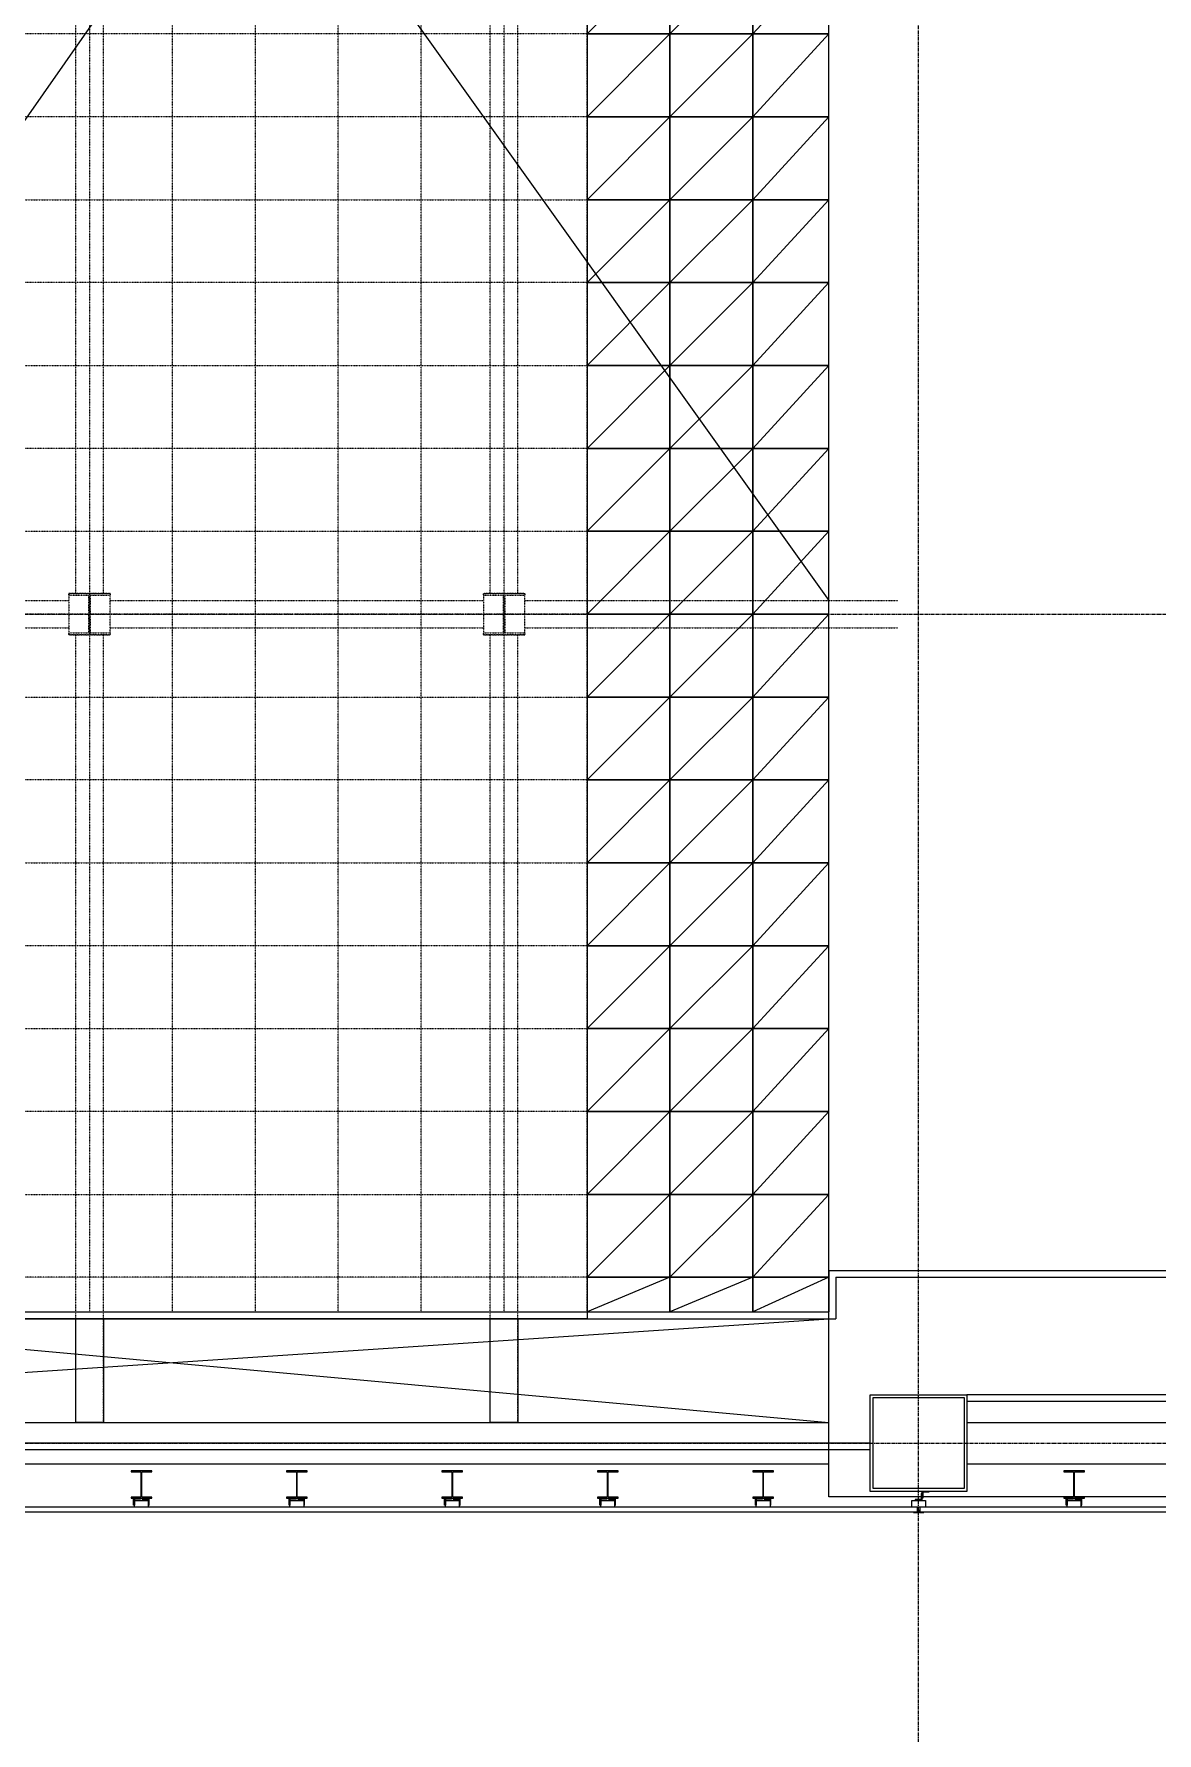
# Model space of a CAD drawing. Extents: x 73996 to 686888, y -9729 to 263202.
# Drawn here: x 483523 to 491651, y 179104 to 191402 of the extents above; entities that cross this region are included whole.
import ezdxf

# ---------------------------------------------------------------- set-up
doc = ezdxf.new("R2010")
doc.units = 0
doc.header["$LTSCALE"] = 20
doc.linetypes.add('Data Center Layout_L20$0$CENTER', pattern=[2, 1.25, -0.25, 0.25, -0.25])
doc.linetypes.add('Data Center Layout_L20$0$DOTK1', pattern=[0.1, 0.05, -0.05])
for name, color, linetype, lineweight in [('Data Center Layout_L20$0$$ALDG', 252, 'Data Center Layout_L20$0$DOTK1', 0), ('Data Center Layout_L20$0$$ALDG-P', 252, 'Continuous', 0), ('Data Center Layout_L20$0$$AREA-RC', 252, 'Continuous', 0), ('Data Center Layout_L20$0$$OOBIKI', 252, 'Data Center Layout_L20$0$DOTK1', 0), ('Data Center Layout_L20$0$ARC', 252, 'Continuous', 0), ('Data Center Layout_L20$0$H-SIN', 252, 'Data Center Layout_L20$0$CENTER', 9), ('Data Center Layout_L20$0$HOJO1', 252, 'Continuous', 0), ('Data Center Layout_L20$0$SUGATA3', 252, 'Continuous', 0)]:
    doc.layers.add(name, color=color, linetype=linetype, lineweight=lineweight)

# ---------------------------------------------------------------- blocks, each defined once
blk = doc.blocks.new('Data Center Layout_L20$0$45%-AL-G')
blk.add_line((600, 600), (0, 0))
blk.add_lwpolyline([(0, 0), (600, 0), (600, 600), (0, 600)], close=True)
blk = doc.blocks.new('Data Center Layout_L20$0$A$C80dc7663')
at = {"layer": 'Data Center Layout_L20$0$$ALDG'}
for p, q in [((527740.24, 148995.59), (527740.24, 182303.09)), ((528340.24, 148995.59), (528340.24, 182320.59)), ((528940.24, 148995.59), (528940.24, 182320.59)), ((529540.24, 148995.59), (529540.24, 182320.59)), ((530140.24, 148995.59), (530140.24, 182320.59)), ((530740.24, 148995.59), (530740.24, 182320.59)), ((525940.24, 182193.09), (525940.24, 148995.59)), ((526540.24, 148995.59), (526540.24, 182193.09)), ((527140.24, 148995.59), (527140.24, 182193.09)), ((531290.24, 158245.59), (334590.24, 158245.59)), ((531290.24, 157645.59), (334590.24, 157645.59)), ((334590.24, 157045.59), (531290.24, 157045.59)), ((531290.24, 156445.59), (334590.24, 156445.59)), ((334590.24, 155845.59), (531290.24, 155845.59)), ((531290.24, 155245.59), (334590.24, 155245.59)), ((334590.24, 154645.59), (531290.24, 154645.59)), ((531290.24, 154045.59), (334590.24, 154045.59)), ((334590.24, 153445.59), (531290.24, 153445.59)), ((531290.24, 152845.59), (334590.24, 152845.59)), ((334590.24, 152245.59), (531290.24, 152245.59)), ((531290.24, 151645.59), (334590.24, 151645.59)), ((334590.24, 151045.59), (531290.24, 151045.59)), ((531290.24, 150445.59), (334590.24, 150445.59)), ((334590.24, 149845.59), (531290.24, 149845.59)), ((531290.24, 149245.59), (334590.24, 149245.59))]:
    blk.add_line(p, q, dxfattribs=at)
at = {"layer": 'Data Center Layout_L20$0$$AREA-RC'}
blk.add_lwpolyline([(495940.24, 151045.59), (525340.24, 151045.59), (525340.24, 164845.59), (529540.24, 164845.59), (529540.24, 148945.59), (509790.24, 148945.59), (509790.24, 148395.59), (507890.24, 148395.59), (507890.24, 148945.59), (495940.24, 148945.59)], close=True, dxfattribs=at)
at = {"layer": 'Data Center Layout_L20$0$$OOBIKI'}
for p, q in [((525840.24, 154195.59), (525840.24, 159895.59)), ((526040.24, 154195.59), (526040.24, 159895.59)), ((528840.24, 154195.59), (528840.24, 159895.59)), ((529040.24, 154195.59), (529040.24, 159895.59)), ((523090.24, 154145.59), (525790.24, 154145.59)), ((526090.24, 154145.59), (528790.24, 154145.59)), ((529090.24, 154145.59), (531790.24, 154145.59)), ((523090.24, 153945.59), (525790.24, 153945.59)), ((525840.24, 148195.59), (525840.24, 153895.59)), ((526040.24, 148195.59), (526040.24, 153895.59)), ((526090.24, 153945.59), (528790.24, 153945.59)), ((528840.24, 148195.59), (528840.24, 153895.59)), ((529040.24, 148195.59), (529040.24, 153895.59)), ((529090.24, 153945.59), (531790.24, 153945.59))]:
    blk.add_line(p, q, dxfattribs=at)
at = {"layer": 'Data Center Layout_L20$0$$OOBIKI', "linetype": 'Data Center Layout_L20$0$DOTK1'}
for points in [[(525790.24, 154195.59), (526090.24, 154195.59), (526090.24, 154180.59), (525945.24, 154180.59), (525945.24, 153910.59), (526090.24, 153910.59), (526090.24, 153895.59), (525790.24, 153895.59), (525790.24, 153910.59), (525935.24, 153910.59), (525935.24, 154180.59), (525790.24, 154180.59)], [(528790.24, 154195.59), (529090.24, 154195.59), (529090.24, 154180.59), (528945.24, 154180.59), (528945.24, 153910.59), (529090.24, 153910.59), (529090.24, 153895.59), (528790.24, 153895.59), (528790.24, 153910.59), (528935.24, 153910.59), (528935.24, 154180.59), (528790.24, 154180.59)]]:
    blk.add_lwpolyline(points, close=True, dxfattribs=at)
at = {"layer": 'Data Center Layout_L20$0$$OOBIKI'}
for points in [[(525790.24, 153895.59), (526090.24, 153895.59), (526090.24, 154195.59), (525790.24, 154195.59)], [(528790.24, 153895.59), (529090.24, 153895.59), (529090.24, 154195.59), (528790.24, 154195.59)]]:
    blk.add_lwpolyline(points, close=True, dxfattribs=at)
at = {"layer": 'Data Center Layout_L20$0$ARC'}
for p, q in [((531290.24, 147655.59), (531290.24, 182320.59)), ((531290.24, 149295.59), (540490.24, 149295.59)), ((531290.24, 149295.59), (531290.24, 148995.59)), ((531340.24, 149245.59), (540490.24, 149245.59)), ((531340.24, 149245.59), (531340.24, 148945.59)), ((509740.24, 148995.59), (531290.24, 148995.59)), ((509790.24, 148945.59), (531340.24, 148945.59)), ((523040.24, 148395.59), (531290.24, 148945.59)), ((523040.24, 148945.59), (531290.24, 148195.59)), ((523290.24, 148195.59), (531290.24, 148195.59)), ((532290.24, 148195.59), (540590.24, 148195.59)), ((523290.24, 147895.59), (531290.24, 147895.59)), ((532290.24, 147895.59), (540590.24, 147895.59)), ((541940.24, 147580.59), (514410.24, 147580.59)), ((541940.24, 147545.59), (514410.24, 147545.59))]:
    blk.add_line(p, q, dxfattribs=at)
at = {"layer": 'Data Center Layout_L20$0$ARC', "linetype": 'Continuous'}
for p, q in [((540590.24, 148395.59), (532290.24, 148395.59)), ((540590.24, 148345.59), (532290.24, 148345.59)), ((531590.24, 148045.59), (523290.24, 148045.59)), ((531590.24, 147995.59), (523290.24, 147995.59))]:
    blk.add_line(p, q, dxfattribs=at)
at = {"layer": 'Data Center Layout_L20$0$ARC'}
for points in [[(525840.24, 148945.59), (526040.24, 148945.59), (526040.24, 148195.59), (525840.24, 148195.59)], [(528840.24, 148945.59), (529040.24, 148945.59), (529040.24, 148195.59), (528840.24, 148195.59)], [(531590.24, 147695.59), (531590.24, 148395.59), (532290.24, 148395.59), (532290.24, 147695.59)], [(531610.24, 147715.59), (531610.24, 148375.59), (532270.24, 148375.59), (532270.24, 147715.59)], [(526240.24, 147645.59), (526390.24, 147645.59), (526390.24, 147654.59), (526318.24, 147654.59), (526318.24, 147836.59), (526390.24, 147836.59), (526390.24, 147845.59), (526240.24, 147845.59), (526240.24, 147836.59), (526312.24, 147836.59), (526312.24, 147654.59), (526240.24, 147654.59)], [(527365.24, 147645.59), (527515.24, 147645.59), (527515.24, 147654.59), (527443.24, 147654.59), (527443.24, 147836.59), (527515.24, 147836.59), (527515.24, 147845.59), (527365.24, 147845.59), (527365.24, 147836.59), (527437.24, 147836.59), (527437.24, 147654.59), (527365.24, 147654.59)], [(528490.24, 147645.59), (528640.24, 147645.59), (528640.24, 147654.59), (528568.24, 147654.59), (528568.24, 147836.59), (528640.24, 147836.59), (528640.24, 147845.59), (528490.24, 147845.59), (528490.24, 147836.59), (528562.24, 147836.59), (528562.24, 147654.59), (528490.24, 147654.59)], [(529615.24, 147645.59), (529765.24, 147645.59), (529765.24, 147654.59), (529693.24, 147654.59), (529693.24, 147836.59), (529765.24, 147836.59), (529765.24, 147845.59), (529615.24, 147845.59), (529615.24, 147836.59), (529687.24, 147836.59), (529687.24, 147654.59), (529615.24, 147654.59)], [(530740.24, 147645.59), (530890.24, 147645.59), (530890.24, 147654.59), (530818.24, 147654.59), (530818.24, 147836.59), (530890.24, 147836.59), (530890.24, 147845.59), (530740.24, 147845.59), (530740.24, 147836.59), (530812.24, 147836.59), (530812.24, 147654.59), (530740.24, 147654.59)], [(532990.24, 147645.59), (533140.24, 147645.59), (533140.24, 147654.59), (533068.24, 147654.59), (533068.24, 147836.59), (533140.24, 147836.59), (533140.24, 147845.59), (532990.24, 147845.59), (532990.24, 147836.59), (533062.24, 147836.59), (533062.24, 147654.59), (532990.24, 147654.59)], [(526259.24, 147595.59), (526259.24, 147645.59), (526309.24, 147645.59), (526309.24, 147639.59), (526265.24, 147639.59), (526265.24, 147595.59)], [(526265.24, 147630.59), (526365.24, 147630.59), (526365.24, 147580.59), (526265.24, 147580.59)], [(526371.24, 147595.59), (526371.24, 147645.59), (526321.24, 147645.59), (526321.24, 147639.59), (526365.24, 147639.59), (526365.24, 147595.59)], [(527384.24, 147595.59), (527384.24, 147645.59), (527434.24, 147645.59), (527434.24, 147639.59), (527390.24, 147639.59), (527390.24, 147595.59)], [(527390.24, 147630.59), (527490.24, 147630.59), (527490.24, 147580.59), (527390.24, 147580.59)], [(527496.24, 147595.59), (527496.24, 147645.59), (527446.24, 147645.59), (527446.24, 147639.59), (527490.24, 147639.59), (527490.24, 147595.59)], [(528509.24, 147595.59), (528509.24, 147645.59), (528559.24, 147645.59), (528559.24, 147639.59), (528515.24, 147639.59), (528515.24, 147595.59)], [(528515.24, 147630.59), (528615.24, 147630.59), (528615.24, 147580.59), (528515.24, 147580.59)], [(528621.24, 147595.59), (528621.24, 147645.59), (528571.24, 147645.59), (528571.24, 147639.59), (528615.24, 147639.59), (528615.24, 147595.59)], [(529634.24, 147595.59), (529634.24, 147645.59), (529684.24, 147645.59), (529684.24, 147639.59), (529640.24, 147639.59), (529640.24, 147595.59)], [(529640.24, 147630.59), (529740.24, 147630.59), (529740.24, 147580.59), (529640.24, 147580.59)], [(529746.24, 147595.59), (529746.24, 147645.59), (529696.24, 147645.59), (529696.24, 147639.59), (529740.24, 147639.59), (529740.24, 147595.59)], [(530759.24, 147595.59), (530759.24, 147645.59), (530809.24, 147645.59), (530809.24, 147639.59), (530765.24, 147639.59), (530765.24, 147595.59)], [(530765.24, 147630.59), (530865.24, 147630.59), (530865.24, 147580.59), (530765.24, 147580.59)], [(530871.24, 147595.59), (530871.24, 147645.59), (530821.24, 147645.59), (530821.24, 147639.59), (530865.24, 147639.59), (530865.24, 147595.59)], [(531890.24, 147630.59), (531990.24, 147630.59), (531990.24, 147580.59), (531890.24, 147580.59)], [(531915.24, 147630.59), (531965.24, 147630.59), (531965.24, 147680.59), (531959.24, 147680.59), (531959.24, 147636.59), (531915.24, 147636.59)], [(531965.24, 147645.59), (531965.24, 147695.59), (532015.24, 147695.59), (532015.24, 147689.59), (531971.24, 147689.59), (531971.24, 147645.59)], [(533009.24, 147595.59), (533009.24, 147645.59), (533059.24, 147645.59), (533059.24, 147639.59), (533015.24, 147639.59), (533015.24, 147595.59)], [(533015.24, 147630.59), (533115.24, 147630.59), (533115.24, 147580.59), (533015.24, 147580.59)], [(533121.24, 147595.59), (533121.24, 147645.59), (533071.24, 147645.59), (533071.24, 147639.59), (533115.24, 147639.59), (533115.24, 147595.59)], [(531930.24, 147545.59), (531950.24, 147545.59), (531950.24, 147580.59), (531930.24, 147580.59)]]:
    blk.add_lwpolyline(points, close=True, dxfattribs=at)
blk.add_lwpolyline([(531902.74, 147543.59), (531932.74, 147543.59), (531932.74, 147559.59), (531947.74, 147559.59), (531947.74, 147543.59), (531977.74, 147543.59)], dxfattribs=at)
at = {"layer": 'Data Center Layout_L20$0$H-SIN'}
for p, q in [((531940.24, 124521.53), (531940.24, 230045.59)), ((294307.41, 154045.59), (588940.24, 154045.59)), ((294307.41, 148045.59), (588940.24, 148045.59))]:
    blk.add_line(p, q, dxfattribs=at)
at = {"layer": 'Data Center Layout_L20$0$HOJO1'}
for p, q in [((531290.24, 165945.59), (523040.24, 154145.59)), ((523040.24, 165695.59), (531290.24, 154145.59))]:
    blk.add_line(p, q, dxfattribs=at)
at = {"layer": 'Data Center Layout_L20$0$SUGATA3'}
blk.add_line((541940.24, 147655.59), (531290.24, 147655.59), dxfattribs=at)
at = {"layer": 'Data Center Layout_L20$0$$ALDG-P'}
for p in [(529540.24, 158245.59), (530140.24, 158245.59), (529540.24, 157645.59), (530140.24, 157645.59), (529540.24, 157045.59), (530140.24, 157045.59), (529540.24, 156445.59), (530140.24, 156445.59), (529540.24, 155845.59), (530140.24, 155845.59), (529540.24, 155245.59), (530140.24, 155245.59), (529540.24, 154645.59), (530140.24, 154645.59), (529540.24, 154045.59), (530140.24, 154045.59), (529540.24, 153445.59), (530140.24, 153445.59), (529540.24, 152845.59), (530140.24, 152845.59), (529540.24, 152245.59), (530140.24, 152245.59), (529540.24, 151645.59), (530140.24, 151645.59), (529540.24, 151045.59), (530140.24, 151045.59), (529540.24, 150445.59), (530140.24, 150445.59), (529540.24, 149845.59), (530140.24, 149845.59), (529540.24, 149245.59), (530140.24, 149245.59)]:
    blk.add_blockref('Data Center Layout_L20$0$45%-AL-G', p, dxfattribs=at)
at = {"layer": 'Data Center Layout_L20$0$$ALDG-P', "xscale": 0.9166666666666666, "zscale": 0.9166666666666666}
for p in [(530740.24, 158245.59), (530740.24, 157645.59), (530740.24, 157045.59), (530740.24, 156445.59), (530740.24, 155845.59), (530740.24, 155245.59), (530740.24, 154645.59), (530740.24, 154045.59), (530740.24, 153445.59), (530740.24, 152845.59), (530740.24, 152245.59), (530740.24, 151645.59), (530740.24, 151045.59), (530740.24, 150445.59), (530740.24, 149845.59), (530740.24, 149245.59)]:
    blk.add_blockref('Data Center Layout_L20$0$45%-AL-G', p, dxfattribs=at)
at = {"layer": 'Data Center Layout_L20$0$$ALDG-P', "yscale": 0.4166666666666667}
for p in [(529540.24, 148995.59), (530140.24, 148995.59)]:
    blk.add_blockref('Data Center Layout_L20$0$45%-AL-G', p, dxfattribs=at)
at = {"layer": 'Data Center Layout_L20$0$$ALDG-P', "xscale": 0.9166666666666666, "yscale": 0.4166666666666667, "zscale": 0.9166666666666666}
blk.add_blockref('Data Center Layout_L20$0$45%-AL-G', (530740.24, 148995.59), dxfattribs=at)
blk = doc.blocks.new('Data Center Layout_L20')
blk.add_blockref('Data Center Layout_L20$0$A$C80dc7663', (-42015, 33157))

msp = doc.modelspace()

# ---------------------------------------------------------------- block references
msp.add_blockref('Data Center Layout_L20', (0, 0))

doc.saveas('drawing.dxf')
